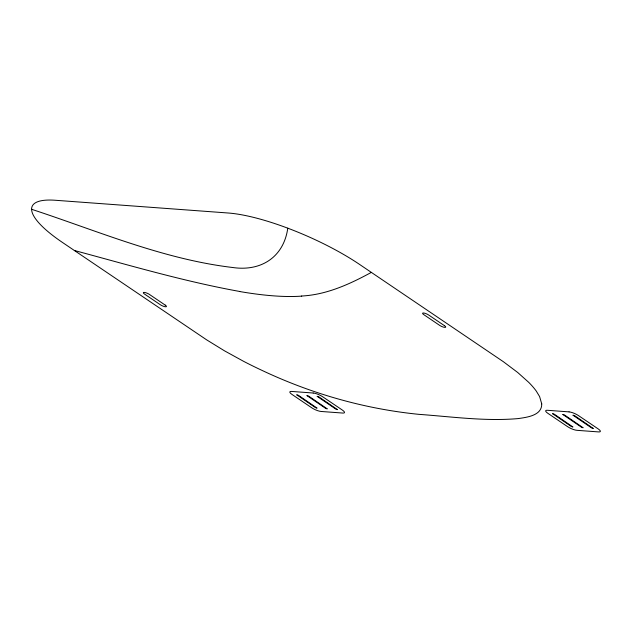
<?xml version="1.0" encoding="UTF-8"?>
<svg xmlns="http://www.w3.org/2000/svg" width="632" height="632" viewBox="0 0 632 632"><rect width="100%" height="100%" fill="white"/><g stroke="black" fill="none" stroke-linecap="round" stroke-linejoin="round"><path stroke-width="0.95" d="M287.781 228.184C283.721 257.106 261.071 271.721 232.623 267.494C163.009 259.223 97.731 230.957 31.6 209.295M371.347 272.384C349.693 284.171 326.57 294.788 301.559 296.037M239.757 291.478C183.809 281.366 129.205 265.187 74.355 250.485M301.701 296.116A290.325 73.675 23.8 0 1 239.86 291.557M296.827 394.889L315.502 407.664L317.09 408.13L298.43 395.324L296.843 394.858M307.018 395.648L325.693 408.414L327.281 408.88L308.621 396.074L307.018 395.648M317.217 396.398L335.892 409.165L337.48 409.631L318.82 396.825L317.232 396.359M552.684 413.755L571.352 426.521L572.94 426.987L554.288 414.189L552.7 413.723M562.875 414.505L581.551 427.279L583.139 427.746L564.479 414.94L562.875 414.505M573.074 415.264L591.742 428.03L593.337 428.496L574.678 415.69L573.09 415.224M541.735 403.88C542.027 415.595 526.93 417.286 518.224 418.582C485.131 421.481 451.967 416.717 418.992 414.355C365.114 408.983 312.382 394.013 263.394 371.039A129.805 32.935 23.8 0 1 243.454 361.251L224.534 350.855L206.632 339.842L62.489 242.467A100.962 25.62 23.8 0 1 55.347 200.265L228.231 213.008A100.962 25.62 23.8 0 1 359.497 264.373L503.388 361.717L517.679 372.469L528.652 382.281A129.805 32.935 23.8 0 1 536.323 391.161L539.594 396.556L541.735 403.88M313.188 393.017L291.471 391.421A7.213 1.833 23.8 0 0 291.984 394.431L311.75 407.798A7.213 1.833 23.8 0 0 321.277 411.479L342.852 413.067A7.213 1.833 23.8 0 0 342.339 410.049L322.565 396.691A7.213 1.833 23.8 0 0 313.188 393.017M569.045 411.882L547.328 410.279A7.213 1.833 23.8 0 0 547.833 413.296L567.607 426.663A7.213 1.833 23.8 0 0 576.984 430.329L598.543 431.917A7.213 1.833 23.8 0 0 598.196 428.915L578.422 415.548A7.213 1.833 23.8 0 0 569.045 411.882M444.501 325.709L428.686 315.02A3.966 1.003 23.8 0 0 423.527 312.998A3.966 1.003 23.8 0 0 423.803 314.657L439.627 325.354A3.966 1.003 23.8 0 0 444.778 327.368A3.966 1.003 23.8 0 0 444.501 325.709M165.236 305.122L149.421 294.425A3.966 1.003 23.8 0 0 144.262 292.411A3.966 1.003 23.8 0 0 144.546 294.07L160.362 304.758A3.966 1.003 23.8 0 0 165.521 306.781A3.966 1.003 23.8 0 0 165.236 305.122"/></g></svg>
